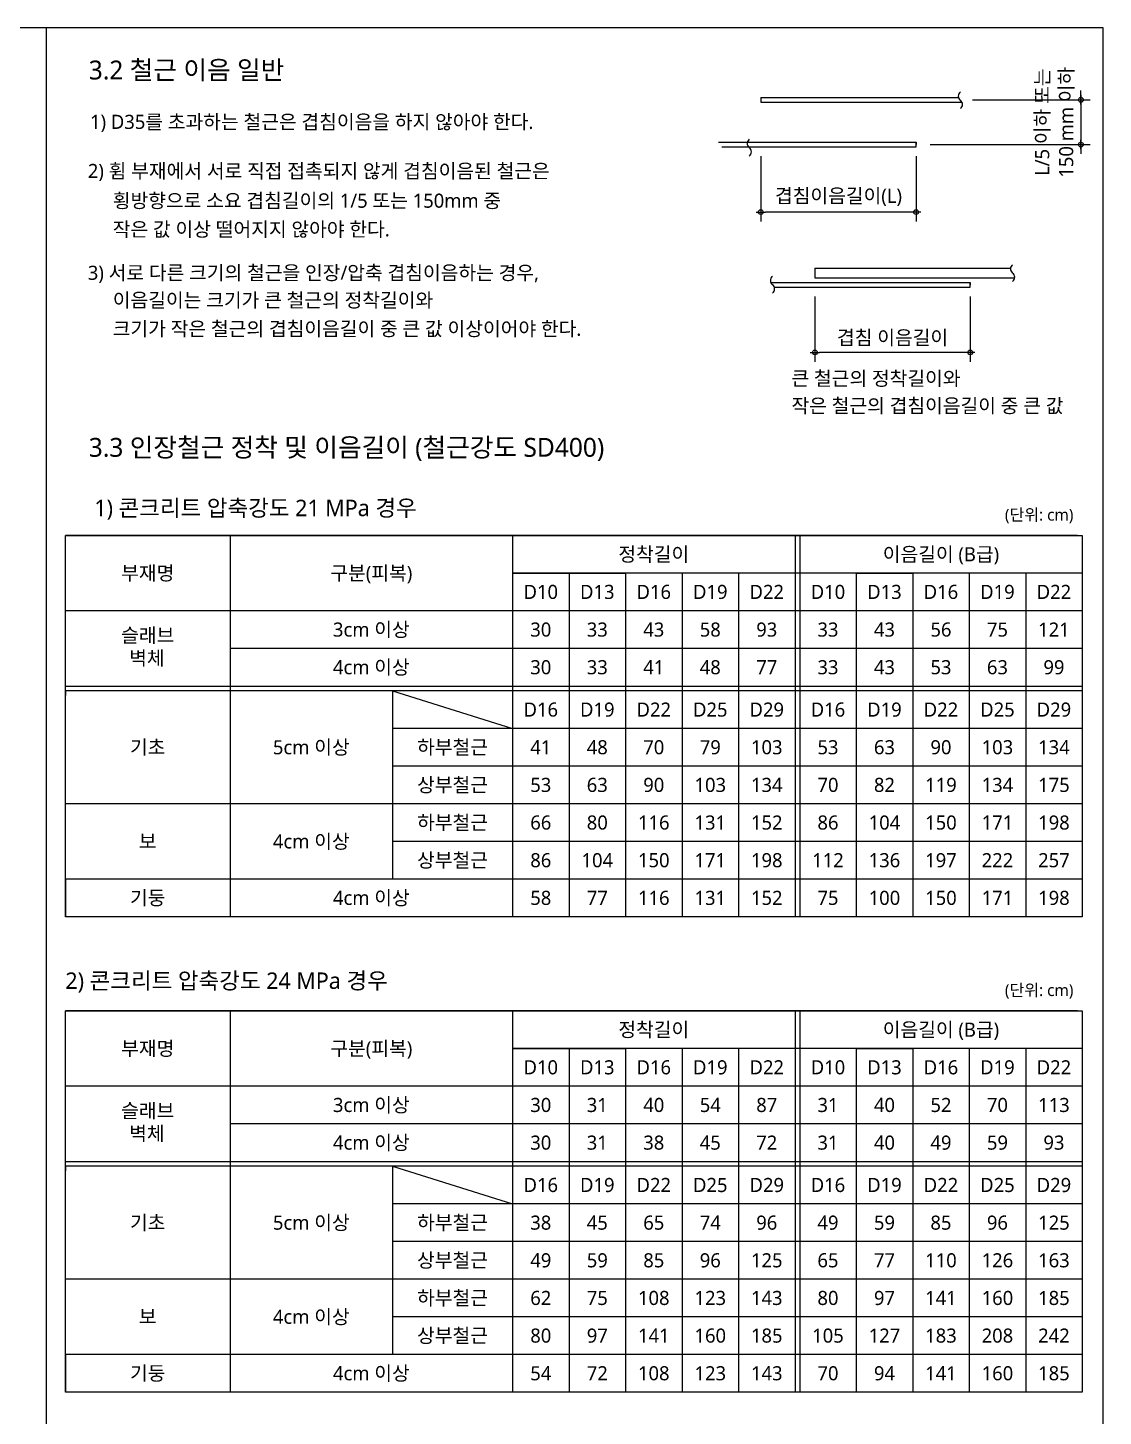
# Model space of a CAD drawing. Header units: millimetres. Extents: x 4573 to 501064, y -176100 to -4304.
# Drawn here: x 50505 to 73350, y -35498 to -6000 of the extents above; entities that cross this region are included whole.
import ezdxf
from ezdxf.enums import TextEntityAlignment as Align

# ---------------------------------------------------------------- set-up
doc = ezdxf.new("R2010")
doc.units = ezdxf.units.MM
doc.header["$LTSCALE"] = 800
doc.linetypes.add('ACAD_ISO02W100', pattern=[15, 12, -3])
doc.layers.get('Defpoints').update_dxf_attribs({"color": 147})
for name, color, linetype in [('BAR', 40, 'Continuous'), ('CHART', 7, 'Continuous'), ('DIM', 7, 'Continuous'), ('ELE4', 4, 'Continuous'), ('SYM', 7, 'Continuous'), ('TEXT', 3, 'Continuous'), ('TEXT5', 7, 'Continuous')]:
    doc.layers.add(name, color=color, linetype=linetype)
doc.styles.add('XR-SHEET-맑은고딕', font='malgun.ttf')
doc.dimstyles.new('DIM1', dxfattribs={"dimscale": 10, "dimtxt": 3, "dimasz": 1, "dimexe": 2, "dimexo": 3, "dimgap": 1, "dimtad": 1, "dimdec": 0, "dimzin": 0, "dimdsep": 46, "dimtxsty": 'XR-SHEET-맑은고딕', "dimblk1": 'DIMDOT', "dimblk2": 'DIMDOT', "dimsah": 1, "dimcen": -1, "dimdle": 1.5, "dimclrt": 3, "dimadec": 0, "dimazin": 0, "dimtfac": 1, "dimtdec": 0, "dimtix": 1, "dimtmove": 2, "dimatfit": 3, "dimldrblk": 'DIMDOT', "dimfxl": 1, "dimtvp": 1, "dimtolj": 1, "dimtzin": 0, "dimarcsym": 0})

# ---------------------------------------------------------------- blocks, each defined once
blk = doc.blocks.new('DIMDOT')
at = {"layer": 'DIM'}
blk.add_line((1, 0), (-1, 0), dxfattribs=at)
blk.add_circle((0, 0), 0.5, dxfattribs=at)
blk = doc.blocks.new('*D633')
at = {"layer": 'Defpoints', "color": 0, "transparency": 16777216}
for p in [(66076, -8431), (69376, -8431), (66076, -9917)]:
    blk.add_point(p, dxfattribs=at)
at = {"layer": 'DIM', "color": 0, "lineweight": -2, "transparency": 16777216}
for p, q in [((66076, -8731), (66076, -10117)), ((69376, -8731), (69376, -10117)), ((69276, -9917), (66176, -9917))]:
    blk.add_line(p, q, dxfattribs=at)
at = {"layer": 'DIM', "color": 0, "lineweight": -2, "transparency": 16777216, "xscale": 100, "yscale": 100, "zscale": 100, "rotation": 180}
blk.add_blockref('DIMDOT', (66076, -9917), dxfattribs=at)
at = {"layer": 'DIM', "color": 0, "lineweight": -2, "transparency": 16777216, "xscale": 100, "yscale": 100, "zscale": 100}
blk.add_blockref('DIMDOT', (69376, -9917), dxfattribs=at)
at = {"layer": 'DIM', "color": 3, "transparency": 16777216, "insert": (67726, -9603), "char_height": 300, "attachment_point": 5, "style": 'XR-SHEET-맑은고딕'}
blk.add_mtext('\\A1;겹침이음길이(L)', dxfattribs=at)
blk = doc.blocks.new('*D634')
at = {"layer": 'Defpoints', "color": 0, "transparency": 16777216}
for p in [(70276, -7531), (69376, -8481), (72875, -8481)]:
    blk.add_point(p, dxfattribs=at)
at = {"layer": 'DIM', "color": 0, "lineweight": -2, "transparency": 16777216}
for p, q in [((72875, -7431), (72875, -7331)), ((70576, -7531), (73075, -7531)), ((72875, -7531), (72875, -8481)), ((69676, -8481), (73075, -8481)), ((72875, -8581), (72875, -8681))]:
    blk.add_line(p, q, dxfattribs=at)
at = {"layer": 'DIM', "color": 0, "lineweight": -2, "transparency": 16777216, "xscale": 100, "yscale": 100, "zscale": 100}
for p, rotation in [((72875, -7531), 270), ((72875, -8481), 90)]:
    blk.add_blockref('DIMDOT', p, dxfattribs=dict(at, rotation=rotation))
at = {"layer": 'DIM', "color": 3, "transparency": 16777216, "insert": (72579, -8006), "char_height": 300, "attachment_point": 5, "rotation": 90, "style": 'XR-SHEET-맑은고딕'}
blk.add_mtext('\\A1;150 mm 이하', dxfattribs=at)
blk = doc.blocks.new('*D635')
at = {"layer": 'Defpoints', "color": 0, "transparency": 16777216}
for p in [(70276, -7531), (69376, -8481), (72875, -8481)]:
    blk.add_point(p, dxfattribs=at)
at = {"layer": 'DIM', "color": 0, "lineweight": -2, "transparency": 16777216}
for p, q in [((70576, -7531), (73075, -7531)), ((72875, -7631), (72875, -8381)), ((69676, -8481), (73075, -8481))]:
    blk.add_line(p, q, dxfattribs=at)
at = {"layer": 'DIM', "color": 0, "lineweight": -2, "transparency": 16777216, "xscale": 100, "yscale": 100, "zscale": 100}
for p, rotation in [((72875, -7531), 90), ((72875, -8481), 270)]:
    blk.add_blockref('DIMDOT', p, dxfattribs=dict(at, rotation=rotation))
at = {"layer": 'DIM', "color": 3, "transparency": 16777216, "insert": (72069, -8006), "char_height": 300, "attachment_point": 5, "rotation": 90, "style": 'XR-SHEET-맑은고딕'}
blk.add_mtext('\\A1;L/5 이하 또는', dxfattribs=at)
blk = doc.blocks.new('*D636')
at = {"layer": 'Defpoints', "color": 0, "transparency": 16777216}
for p in [(67225, -11411), (70525, -11411), (67225, -12897)]:
    blk.add_point(p, dxfattribs=at)
at = {"layer": 'DIM', "color": 0, "lineweight": -2, "transparency": 16777216}
for p, q in [((67225, -11711), (67225, -13097)), ((70525, -11711), (70525, -13097)), ((70425, -12897), (67325, -12897))]:
    blk.add_line(p, q, dxfattribs=at)
at = {"layer": 'DIM', "color": 0, "lineweight": -2, "transparency": 16777216, "xscale": 100, "yscale": 100, "zscale": 100, "rotation": 180}
blk.add_blockref('DIMDOT', (67225, -12897), dxfattribs=at)
at = {"layer": 'DIM', "color": 0, "lineweight": -2, "transparency": 16777216, "xscale": 100, "yscale": 100, "zscale": 100}
blk.add_blockref('DIMDOT', (70525, -12897), dxfattribs=at)
at = {"layer": 'DIM', "color": 3, "transparency": 16777216, "insert": (68875, -12599), "char_height": 300, "attachment_point": 5, "style": 'XR-SHEET-맑은고딕'}
blk.add_mtext('\\A1;겹침 이음길이', dxfattribs=at)

msp = doc.modelspace()

# ---------------------------------------------------------------- linework, layer by layer
for p, q in [((51302.8, -19985.4), (51302.8, -18385.4)), ((51302.8, -19985.4), (51302.8, -18385.4)), ((51302.8, -20085.4), (51302.8, -18385.4)), ((51302.8, -30085.4), (51302.8, -28485.4)), ((51302.8, -30085.4), (51302.8, -28485.4)), ((51302.8, -30185.4), (51302.8, -28485.4))]:
    msp.add_line(p, q)
at = {"layer": 'BAR'}
for p, q in [((66076, -7481), (66076, -7581)), ((66076, -7481), (70276, -7481)), ((66076, -7581), (70349.8, -7581)), ((65176, -8431), (69376, -8431)), ((65249.8, -8531), (69376, -8531)), ((69376, -8531), (69376, -8431)), ((67224.8, -11110.8), (67224.8, -11310.8)), ((67224.8, -11110.8), (71380.9, -11110.8)), ((66287.4, -11410.8), (70524.8, -11410.8)), ((67224.8, -11310.8), (71468.7, -11310.8)), ((70524.8, -11510.8), (70524.8, -11410.8)), ((66362.2, -11510.8), (70524.8, -11510.8))]:
    msp.add_line(p, q, dxfattribs=at)
at = {"layer": 'CHART'}
for p, q in [((69376, -8431), (69376, -8481)), ((70524.8, -11410.8), (70524.8, -11460.8)), ((72802.7, -16785.4), (51302.8, -16785.4)), ((54802.7, -16785.4), (54802.7, -18385.4)), ((54802.7, -16785.4), (54802.7, -18385.4)), ((60802.7, -16785.4), (60802.7, -18385.4)), ((60802.7, -16785.4), (60802.7, -18385.4)), ((66902.7, -16785.4), (66802.7, -16785.4)), ((66802.7, -16785.4), (66802.7, -24885.4)), ((66902.7, -16785.4), (66902.7, -18385.4)), ((66902.7, -16785.4), (66902.7, -18385.4)), ((66902.7, -16785.4), (67002.7, -16785.4)), ((72802.7, -17585.4), (60802.7, -17585.4)), ((72902.7, -17585.4), (60802.7, -17585.4)), ((60802.7, -17585.4), (62002.7, -17585.4)), ((62002.7, -17585.4), (62002.7, -24885.4)), ((62002.7, -17585.4), (63202.7, -17585.4)), ((63202.7, -17585.4), (63202.7, -24885.4)), ((64402.7, -17585.4), (64402.7, -24885.4)), ((65602.7, -17585.4), (65602.7, -24885.4)), ((68102.7, -17585.4), (68102.7, -24885.4)), ((68102.7, -17585.4), (69302.7, -17585.4)), ((69302.7, -17585.4), (69302.7, -24885.4)), ((70502.7, -17585.4), (70502.7, -24885.4)), ((71702.7, -17585.4), (71702.7, -24885.4)), ((72802.7, -18385.4), (51302.8, -18385.4)), ((72902.7, -18385.4), (51302.8, -18385.4)), ((72802.7, -18385.4), (54802.7, -18385.4)), ((54802.7, -18385.4), (54802.7, -24816.6)), ((72802.7, -18385.4), (54802.7, -18385.4)), ((54802.7, -18385.4), (54802.7, -24885.4)), ((60802.7, -18385.4), (60802.7, -24816.6)), ((60802.7, -18385.4), (60802.7, -24885.4)), ((66902.7, -18385.4), (66902.7, -24816.6)), ((66902.7, -18385.4), (66902.7, -24885.4)), ((72802.7, -19185.4), (54802.7, -19185.4)), ((72902.7, -19185.4), (54802.7, -19185.4)), ((51302.8, -19985.4), (72902.7, -19985.4)), ((72802.7, -20085.4), (51302.8, -20085.4)), ((72802.7, -20085.4), (51302.8, -20085.4)), ((72902.7, -20085.4), (51302.8, -20085.4)), ((51302.8, -20085.4), (51302.8, -20185.4)), ((58252.5, -20085.4), (58252.5, -24085.4)), ((58252.5, -20085.4), (58252.5, -24085.4)), ((58252.5, -20085.4), (60802.7, -20885.4)), ((72802.7, -20885.4), (58252.5, -20885.4)), ((72902.7, -20885.4), (58252.5, -20885.4)), ((72802.7, -21685.4), (58252.5, -21685.4)), ((72902.7, -21685.4), (58252.5, -21685.4)), ((72802.7, -22485.4), (51302.8, -22485.4)), ((72902.7, -22485.4), (51302.8, -22485.4)), ((72802.7, -23285.4), (58252.5, -23285.4)), ((72902.7, -23285.4), (58252.5, -23285.4)), ((72802.7, -24085.4), (51302.8, -24085.4)), ((72902.7, -24085.4), (51302.8, -24085.4)), ((51302.8, -24085.4), (51302.8, -24885.4)), ((72902.7, -24885.4), (51302.8, -24885.4)), ((72802.7, -26885.4), (51302.8, -26885.4)), ((54802.7, -26885.4), (54802.7, -28485.4)), ((54802.7, -26885.4), (54802.7, -28485.4)), ((60802.7, -26885.4), (60802.7, -28485.4)), ((60802.7, -26885.4), (60802.7, -28485.4)), ((66902.7, -26885.4), (66802.7, -26885.4)), ((66802.7, -26885.4), (66802.7, -34985.4)), ((66902.7, -26885.4), (66902.7, -28485.4)), ((66902.7, -26885.4), (66902.7, -28485.4)), ((66902.7, -26885.4), (67002.7, -26885.4)), ((72802.7, -27685.4), (60802.7, -27685.4)), ((72902.7, -27685.4), (60802.7, -27685.4)), ((60802.7, -27685.4), (62002.7, -27685.4)), ((62002.7, -27685.4), (62002.7, -34985.4)), ((62002.7, -27685.4), (63202.7, -27685.4)), ((63202.7, -27685.4), (63202.7, -34985.4)), ((64402.7, -27685.4), (64402.7, -34985.4)), ((65602.7, -27685.4), (65602.7, -34985.4)), ((68102.7, -27685.4), (68102.7, -34985.4)), ((68102.7, -27685.4), (69302.7, -27685.4)), ((69302.7, -27685.4), (69302.7, -34985.4)), ((70502.7, -27685.4), (70502.7, -34985.4)), ((71702.7, -27685.4), (71702.7, -34985.4)), ((72802.7, -28485.4), (51302.8, -28485.4)), ((72902.7, -28485.4), (51302.8, -28485.4)), ((72802.7, -28485.4), (54802.7, -28485.4)), ((54802.7, -28485.4), (54802.7, -34916.6)), ((72802.7, -28485.4), (54802.7, -28485.4)), ((54802.7, -28485.4), (54802.7, -34985.4)), ((60802.7, -28485.4), (60802.7, -34916.6)), ((60802.7, -28485.4), (60802.7, -34985.4)), ((66902.7, -28485.4), (66902.7, -34916.6)), ((66902.7, -28485.4), (66902.7, -34985.4)), ((72802.7, -29285.4), (54802.7, -29285.4)), ((72902.7, -29285.4), (54802.7, -29285.4)), ((51302.8, -30085.4), (72902.7, -30085.4)), ((72802.7, -30185.4), (51302.8, -30185.4)), ((72802.7, -30185.4), (51302.8, -30185.4)), ((72902.7, -30185.4), (51302.8, -30185.4)), ((51302.8, -30185.4), (51302.8, -30285.4)), ((58252.5, -30185.4), (58252.5, -34185.4)), ((58252.5, -30185.4), (58252.5, -34185.4)), ((58252.5, -30185.4), (60802.7, -30985.4)), ((72802.7, -30985.4), (58252.5, -30985.4)), ((72902.7, -30985.4), (58252.5, -30985.4)), ((72802.7, -31785.4), (58252.5, -31785.4)), ((72902.7, -31785.4), (58252.5, -31785.4)), ((72802.7, -32585.4), (51302.8, -32585.4)), ((72902.7, -32585.4), (51302.8, -32585.4)), ((72802.7, -33385.4), (58252.5, -33385.4)), ((72902.7, -33385.4), (58252.5, -33385.4)), ((72802.7, -34185.4), (51302.8, -34185.4)), ((72902.7, -34185.4), (51302.8, -34185.4)), ((51302.8, -34185.4), (51302.8, -34985.4)), ((72902.7, -34985.4), (51302.8, -34985.4))]:
    msp.add_line(p, q, dxfattribs=at)
for points in [[(51302.8, -18385.4), (51302.8, -16785.4), (72902.7, -16785.4), (72902.7, -18385.4)], [(72902.7, -16785.4), (72902.7, -24885.4)], [(72902.7, -18385.4), (72902.7, -24816.6)], [(51302.8, -24885.4), (51302.8, -20085.4)], [(51302.8, -24885.4), (51302.8, -20085.4)], [(51302.8, -24885.4), (51302.8, -20085.4)], [(51302.8, -28485.4), (51302.8, -26885.4), (72902.7, -26885.4), (72902.7, -28485.4)], [(72902.7, -26885.4), (72902.7, -34985.4)], [(72902.7, -28485.4), (72902.7, -34916.6)], [(51302.8, -34985.4), (51302.8, -30185.4)], [(51302.8, -34985.4), (51302.8, -30185.4)], [(51302.8, -34985.4), (51302.8, -30185.4)]]:
    msp.add_lwpolyline(points, dxfattribs=at)
at = {"layer": 'ELE4', "color": 2}
msp.add_line((50899.5, -57300), (50899.5, -6000), dxfattribs=at)
at = {"layer": 'ELE4'}
msp.add_lwpolyline([(4573.3, -57300), (73350, -57300), (73350, -6000), (4573.3, -6000)], close=True, dxfattribs=at)
at = {"layer": 'SYM'}
for centre, start, end in [((70383.1, -7451.7), 126.8699, 233.1301), ((70249.8, -7629.4), 306.8699, 53.1301), ((65897.8, -8457.8), 126.8699, 233.1301), ((65764.5, -8635.6), 306.8699, 53.1301), ((71491.5, -11121.9), 126.8699, 233.1301), ((66391.5, -11371.9), 126.8699, 233.1301), ((66258.2, -11549.7), 306.8699, 53.1301), ((71358.2, -11299.7), 306.8699, 53.1301)]:
    msp.add_arc(centre, 111.1, start, end, dxfattribs=at)

# ---------------------------------------------------------------- texts
at = {"layer": 'TEXT', "style": 'XR-SHEET-맑은고딕'}
for s, height, p in [('3.2 철근 이음 일반', 400, (51799.8, -7097.2)), ('3.3 인장철근 정착 및 이음길이 (철근강도 SD400)', 400, (51799.8, -15114.1)), ('1) 콘크리트 압축강도 21 MPa 경우', 350, (51917.6, -16376.4)), ('(단위: cm)', 250, (71261.2, -16471.1)), ('2) 콘크리트 압축강도 24 MPa 경우', 350, (51302.8, -26420.2)), ('(단위: cm)', 250, (71261.2, -26571.1))]:
    msp.add_text(s, height=height, dxfattribs=at).set_placement(p)
at = {"layer": 'TEXT', "linetype": 'Continuous', "style": 'XR-SHEET-맑은고딕'}
for s, p in [('큰 철근의 정착길이와', (66727.7, -13600)), ('작은 철근의 겹침이음길이 중 큰 값', (66727.7, -14179.9))]:
    msp.add_text(s, height=300, dxfattribs=at).set_placement(p)
at = {"layer": 'TEXT', "style": 'XR-SHEET-맑은고딕'}
for s, p in [('정착길이', (63802.7, -17185.4)), ('이음길이 (B급)', (69902.7, -17185.4)), ('부재명', (53052.8, -17585.4)), ('구분(피복)', (57802.7, -17585.4)), ('D10', (61402.7, -17985.4)), ('D13', (62602.7, -17985.4)), ('D16', (63802.7, -17985.4)), ('D19', (65002.7, -17985.4)), ('D22', (66202.7, -17985.4)), ('D10', (67502.7, -17985.4)), ('D13', (68702.7, -17985.4)), ('D16', (69902.7, -17985.4)), ('D19', (71102.7, -17985.4)), ('D22', (72302.7, -17985.4)), ('슬래브', (53052.8, -18908.5)), ('3cm 이상', (57802.7, -18785.4)), ('30', (61402.7, -18785.4)), ('33', (62602.7, -18785.4)), ('43', (63802.7, -18785.4)), ('58', (65002.7, -18785.4)), ('93', (66202.7, -18785.4)), ('33', (67502.7, -18785.4)), ('43', (68702.7, -18785.4)), ('56', (69902.7, -18785.4)), ('75', (71102.7, -18785.4)), ('121', (72302.7, -18785.4)), ('벽체', (53034.5, -19392.8)), ('4cm 이상', (57802.7, -19585.4)), ('30', (61402.7, -19585.4)), ('33', (62602.7, -19585.4)), ('41', (63802.7, -19585.4)), ('48', (65002.7, -19585.4)), ('77', (66202.7, -19585.4)), ('33', (67502.7, -19585.4)), ('43', (68702.7, -19585.4)), ('53', (69902.7, -19585.4)), ('63', (71102.7, -19585.4)), ('99', (72302.7, -19585.4)), ('D16', (61402.7, -20485.4)), ('D19', (62602.7, -20485.4)), ('D22', (63802.7, -20485.4)), ('D25', (65002.7, -20485.4)), ('D29', (66202.7, -20485.4)), ('D16', (67502.7, -20485.4)), ('D19', (68702.7, -20485.4)), ('D22', (69902.7, -20485.4)), ('D25', (71102.7, -20485.4)), ('D29', (72302.7, -20485.4)), ('기초', (53052.8, -21285.4)), ('5cm 이상', (56527.6, -21285.4)), ('하부철근', (59527.6, -21285.4)), ('41', (61402.7, -21285.4)), ('48', (62602.7, -21285.4)), ('70', (63802.7, -21285.4)), ('79', (65002.7, -21285.4)), ('103', (66202.7, -21285.4)), ('53', (67502.7, -21285.4)), ('63', (68702.7, -21285.4)), ('90', (69902.7, -21285.4)), ('103', (71102.7, -21285.4)), ('134', (72302.7, -21285.4)), ('상부철근', (59527.6, -22085.4)), ('53', (61402.7, -22085.4)), ('63', (62602.7, -22085.4)), ('90', (63802.7, -22085.4)), ('103', (65002.7, -22085.4)), ('134', (66202.7, -22085.4)), ('70', (67502.7, -22085.4)), ('82', (68702.7, -22085.4)), ('119', (69902.7, -22085.4)), ('134', (71102.7, -22085.4)), ('175', (72302.7, -22085.4)), ('하부철근', (59527.6, -22885.4)), ('66', (61402.7, -22885.4)), ('80', (62602.7, -22885.4)), ('116', (63802.7, -22885.4)), ('131', (65002.7, -22885.4)), ('152', (66202.7, -22885.4)), ('86', (67502.7, -22885.4)), ('104', (68702.7, -22885.4)), ('150', (69902.7, -22885.4)), ('171', (71102.7, -22885.4)), ('198', (72302.7, -22885.4)), ('보', (53052.8, -23285.4)), ('4cm 이상', (56527.6, -23285.4)), ('상부철근', (59527.6, -23685.4)), ('86', (61402.7, -23685.4)), ('104', (62602.7, -23685.4)), ('150', (63802.7, -23685.4)), ('171', (65002.7, -23685.4)), ('198', (66202.7, -23685.4)), ('112', (67502.7, -23685.4)), ('136', (68702.7, -23685.4)), ('197', (69902.7, -23685.4)), ('222', (71102.7, -23685.4)), ('257', (72302.7, -23685.4)), ('기둥', (53052.8, -24485.4)), ('4cm 이상', (57802.7, -24485.4)), ('58', (61402.7, -24485.4)), ('77', (62602.7, -24485.4)), ('116', (63802.7, -24485.4)), ('131', (65002.7, -24485.4)), ('152', (66202.7, -24485.4)), ('75', (67502.7, -24485.4)), ('100', (68702.7, -24485.4)), ('150', (69902.7, -24485.4)), ('171', (71102.7, -24485.4)), ('198', (72302.7, -24485.4)), ('정착길이', (63802.7, -27285.4)), ('이음길이 (B급)', (69902.7, -27285.4)), ('부재명', (53052.8, -27685.4)), ('구분(피복)', (57802.7, -27685.4)), ('D10', (61402.7, -28085.4)), ('D13', (62602.7, -28085.4)), ('D16', (63802.7, -28085.4)), ('D19', (65002.7, -28085.4)), ('D22', (66202.7, -28085.4)), ('D10', (67502.7, -28085.4)), ('D13', (68702.7, -28085.4)), ('D16', (69902.7, -28085.4)), ('D19', (71102.7, -28085.4)), ('D22', (72302.7, -28085.4)), ('슬래브', (53052.8, -29008.5)), ('슬래브', (53052.8, -29008.5)), ('3cm 이상', (57802.7, -28885.4)), ('30', (61402.7, -28885.4)), ('31', (62602.7, -28885.4)), ('40', (63802.7, -28885.4)), ('54', (65002.7, -28885.4)), ('87', (66202.7, -28885.4)), ('31', (67502.7, -28885.4)), ('40', (68702.7, -28885.4)), ('52', (69902.7, -28885.4)), ('70', (71102.7, -28885.4)), ('113', (72302.7, -28885.4)), ('벽체', (53034.5, -29492.8)), ('벽체', (53034.5, -29492.8)), ('4cm 이상', (57802.7, -29685.4)), ('30', (61402.7, -29685.4)), ('31', (62602.7, -29685.4)), ('38', (63802.7, -29685.4)), ('45', (65002.7, -29685.4)), ('72', (66202.7, -29685.4)), ('31', (67502.7, -29685.4)), ('40', (68702.7, -29685.4)), ('49', (69902.7, -29685.4)), ('59', (71102.7, -29685.4)), ('93', (72302.7, -29685.4)), ('D16', (61402.7, -30585.4)), ('D19', (62602.7, -30585.4)), ('D22', (63802.7, -30585.4)), ('D25', (65002.7, -30585.4)), ('D29', (66202.7, -30585.4)), ('D16', (67502.7, -30585.4)), ('D19', (68702.7, -30585.4)), ('D22', (69902.7, -30585.4)), ('D25', (71102.7, -30585.4)), ('D29', (72302.7, -30585.4)), ('기초', (53052.8, -31385.4)), ('5cm 이상', (56527.6, -31385.4)), ('하부철근', (59527.6, -31385.4)), ('38', (61402.7, -31385.4)), ('45', (62602.7, -31385.4)), ('65', (63802.7, -31385.4)), ('74', (65002.7, -31385.4)), ('96', (66202.7, -31385.4)), ('49', (67502.7, -31385.4)), ('59', (68702.7, -31385.4)), ('85', (69902.7, -31385.4)), ('96', (71102.7, -31385.4)), ('125', (72302.7, -31385.4)), ('상부철근', (59527.6, -32185.4)), ('49', (61402.7, -32185.4)), ('59', (62602.7, -32185.4)), ('85', (63802.7, -32185.4)), ('96', (65002.7, -32185.4)), ('125', (66202.7, -32185.4)), ('65', (67502.7, -32185.4)), ('77', (68702.7, -32185.4)), ('110', (69902.7, -32185.4)), ('126', (71102.7, -32185.4)), ('163', (72302.7, -32185.4)), ('하부철근', (59527.6, -32985.4)), ('62', (61402.7, -32985.4)), ('75', (62602.7, -32985.4)), ('108', (63802.7, -32985.4)), ('123', (65002.7, -32985.4)), ('143', (66202.7, -32985.4)), ('80', (67502.7, -32985.4)), ('97', (68702.7, -32985.4)), ('141', (69902.7, -32985.4)), ('160', (71102.7, -32985.4)), ('185', (72302.7, -32985.4)), ('보', (53052.8, -33385.4)), ('4cm 이상', (56527.6, -33385.4)), ('상부철근', (59527.6, -33785.4)), ('80', (61402.7, -33785.4)), ('97', (62602.7, -33785.4)), ('141', (63802.7, -33785.4)), ('160', (65002.7, -33785.4)), ('185', (66202.7, -33785.4)), ('105', (67502.7, -33785.4)), ('127', (68702.7, -33785.4)), ('183', (69902.7, -33785.4)), ('208', (71102.7, -33785.4)), ('242', (72302.7, -33785.4)), ('기둥', (53052.8, -34585.4)), ('4cm 이상', (57802.7, -34585.4)), ('54', (61402.7, -34585.4)), ('72', (62602.7, -34585.4)), ('108', (63802.7, -34585.4)), ('123', (65002.7, -34585.4)), ('143', (66202.7, -34585.4)), ('70', (67502.7, -34585.4)), ('94', (68702.7, -34585.4)), ('141', (69902.7, -34585.4)), ('160', (71102.7, -34585.4)), ('185', (72302.7, -34585.4))]:
    msp.add_text(s, height=300, dxfattribs=at).set_placement(p, align=Align.MIDDLE_CENTER)
at = {"layer": 'TEXT5', "color": 7, "linetype": 'ACAD_ISO02W100', "style": 'XR-SHEET-맑은고딕'}
for s, p in [('1) D35를 초과하는 철근은 겹침이음을 하지 않아야 한다.', (51827.2, -8149)), ('2) 휨 부재에서 서로 직접 접촉되지 않게 겹침이음된 철근은', (51780.5, -9192.4)), ('횡방향으로 소요 겹침길이의 1/5 또는 150mm 중', (52310.4, -9823.3)), ('작은 값 이상 떨어지지 않아야 한다.', (52310.4, -10431.6)), ('3) 서로 다른 크기의 철근을 인장/압축 겹침이음하는 경우, ', (51780.5, -11355)), ('이음길이는 크기가 큰 철근의 정착길이와 ', (52310.4, -11936.1)), ('크기가 작은 철근의 겹침이음길이 중 큰 값 이상이어야 한다.', (52310.4, -12544.4))]:
    msp.add_text(s, height=300, dxfattribs=at).set_placement(p)

# ---------------------------------------------------------------- dimensions: what is measured, and where the dimension line sits
at = {"layer": 'DIM'}
for base, p1, p2, angle, text, picture, middle in [((72875.4, -8481), (70276, -7531), (69376, -8481), 270, '150 mm 이하', '*D634', (72578.8, -8006)), ((66076, -9917.4), (69376, -8431), (66076, -8431), 180, '겹침이음길이(L)', '*D633', (67726, -9603.3)), ((67224.8, -12897.2), (70524.8, -11410.8), (67224.8, -11410.8), 180, '겹침 이음길이', '*D636', (68874.8, -12598.8))]:
    dim = msp.add_linear_dim(base=base, p1=p1, p2=p2, angle=angle, text=text, dimstyle='DIM1', override={"dimscale": 100}, dxfattribs=at)
    dim.commit()
    dim.dimension.update_dxf_attribs({"geometry": picture, "text_midpoint": middle})
dim = msp.add_linear_dim(base=(72875.4, -8481), p1=(70276, -7531), p2=(69376, -8481), angle=270, text='L/5 이하 또는', dimstyle='DIM1', override={"dimscale": 100}, dxfattribs=at)
dim.commit()
dim.dimension.update_dxf_attribs({"geometry": '*D635', "text_midpoint": (72068.8, -8006), "dimtype": 160})

doc.saveas('drawing.dxf')
